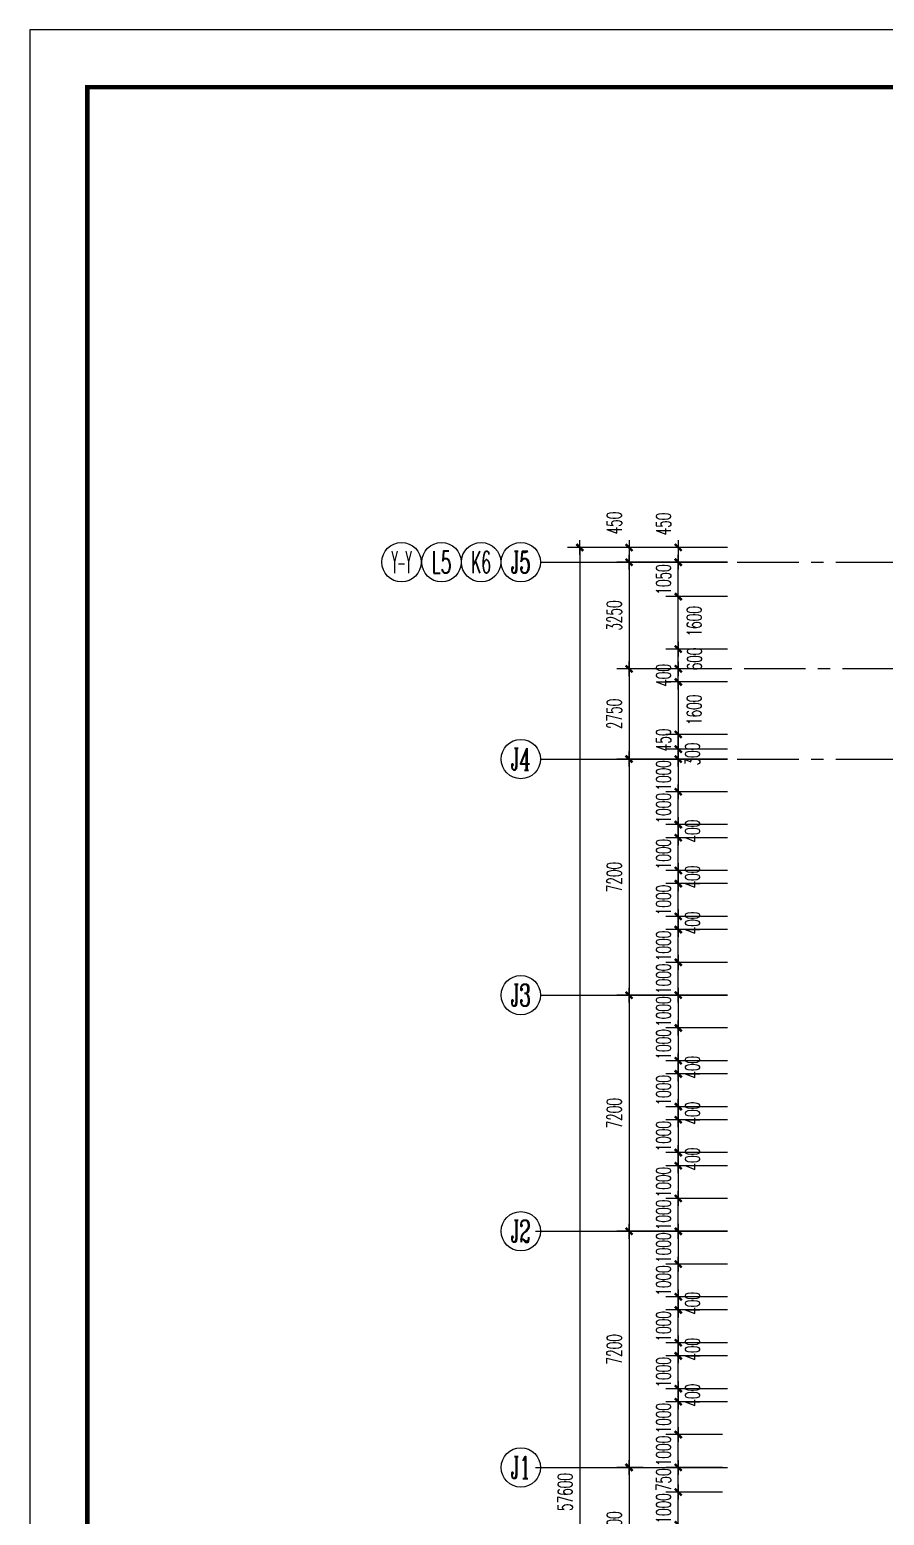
# Model space of a CAD drawing. Extents: x 1575758 to 1999219, y -897052 to -636879.
# Drawn here: x 1718225 to 1744276, y -682176 to -636879 of the extents above; entities that cross this region are included whole.
import ezdxf
from ezdxf.enums import TextEntityAlignment as Align

# ---------------------------------------------------------------- set-up
doc = ezdxf.new("R2010")
doc.units = 0
doc.header["$LTSCALE"] = 1500
doc.header["$MEASUREMENT"] = 0
doc.linetypes.add('CENTER', pattern=[2, 1.25, -0.25, 0.25, -0.25])
doc.layers.get('0').update_dxf_attribs({"linetype": 'CONTINUOUS', "lineweight": 5})
doc.layers.get('DEFPOINTS').update_dxf_attribs({"linetype": 'CONTINUOUS', "lineweight": 5})
for name, color, linetype, lineweight in [('AXIS', 7, 'CONTINUOUS', 5), ('AXIS_TEXT', 7, 'CONTINUOUS', 5), ('DOTE', 7, 'CENTER', 5), ('PUB_DIM', 7, 'CONTINUOUS', 5)]:
    doc.layers.add(name, color=color, linetype=linetype, lineweight=lineweight)
doc.styles.add('COMPLEX', font='COMPLEX')
doc.styles.add('DIM_FONT', font='romans.shx', dxfattribs={"width": 0.6})
doc.dimstyles.new('NORMAL', dxfattribs={"dimscale": 1.5, "dimtxt": 300, "dimasz": 1, "dimexe": 250, "dimexo": 300, "dimgap": 150, "dimtad": 1, "dimdec": 0, "dimdsep": 46, "dimtxsty": 'DIM_FONT', "dimblk1": '_DIMX', "dimblk2": '_DIMX', "dimsah": 1, "dimcen": 2.5, "dimdle": 0.3, "dimclrd": 256, "dimclre": 256, "dimclrt": 256, "dimadec": 0, "dimazin": 0, "dimtfac": 1, "dimtdec": 0, "dimtix": 1, "dimtmove": 2, "dimatfit": 3, "dimldrblk": '_DIMX', "dimfxl": 1, "dimtvp": 1, "dimtolj": 1, "dimtzin": 0, "dimlwd": -1, "dimlwe": -1, "dimarcsym": 0})

# ---------------------------------------------------------------- blocks, each defined once
blk = doc.blocks.new('_AXISO')
blk.add_circle((0, 0), 0.5)
at = {"layer": 'AXIS_TEXT', "style": 'COMPLEX', "width": 1.041667}
blk.add_attdef('A', text='', height=0.56, dxfattribs=at).set_placement((-0.25, -0.28), (0.25, -0.28), align=Align.FIT)
blk = doc.blocks.new('_DIMX')
blk.add_line((-150, 0), (150, 0))
at = {"const_width": 50}
blk.add_lwpolyline([(-70, -70), (70, 70)], dxfattribs=at)
blk = doc.blocks.new('*D1333')
at = {"layer": 'AXIS'}
for p, q in [((1739496, -653117), (1736121, -653117)), ((1736496, -653118), (1736496, -656365)), ((1739496, -656367), (1736121, -656367))]:
    blk.add_line(p, q, dxfattribs=at)
at = {"layer": 'DEFPOINTS', "color": 0, "lineweight": 5}
for p in [(1739946, -653117), (1736496, -656367), (1739946, -656367)]:
    blk.add_point(p, dxfattribs=at)
at = {"layer": 'AXIS', "xscale": 1.5, "yscale": 1.5, "zscale": 1.5}
for p, rotation in [((1736496, -653117), 90), ((1736496, -656367), 270)]:
    blk.add_blockref('_DIMX', p, dxfattribs=dict(at, rotation=rotation))
at = {"layer": 'AXIS', "insert": (1736046, -654742), "char_height": 450, "attachment_point": 5, "rotation": 90, "style": 'DIM_FONT'}
blk.add_mtext('\\A1;3250', dxfattribs=at)
blk = doc.blocks.new('*D1334')
at = {"layer": 'AXIS'}
for p, q in [((1739496, -659117), (1736121, -659117)), ((1736496, -659118), (1736496, -666315)), ((1739496, -666317), (1736121, -666317))]:
    blk.add_line(p, q, dxfattribs=at)
at = {"layer": 'DEFPOINTS', "color": 0, "lineweight": 5}
for p in [(1739946, -659117), (1736496, -666317), (1739946, -666317)]:
    blk.add_point(p, dxfattribs=at)
at = {"layer": 'AXIS', "xscale": 1.5, "yscale": 1.5, "zscale": 1.5}
for p, rotation in [((1736496, -659117), 90), ((1736496, -666317), 270)]:
    blk.add_blockref('_DIMX', p, dxfattribs=dict(at, rotation=rotation))
at = {"layer": 'AXIS', "insert": (1736046, -662717), "char_height": 450, "attachment_point": 5, "rotation": 90, "style": 'DIM_FONT'}
blk.add_mtext('\\A1;7200', dxfattribs=at)
blk = doc.blocks.new('*D1335')
at = {"layer": 'AXIS'}
for p, q in [((1739496, -666317), (1736121, -666317)), ((1736496, -666318), (1736496, -673515)), ((1739496, -673517), (1736121, -673517))]:
    blk.add_line(p, q, dxfattribs=at)
at = {"layer": 'DEFPOINTS', "color": 0, "lineweight": 5}
for p in [(1739946, -666317), (1736496, -673517), (1739946, -673517)]:
    blk.add_point(p, dxfattribs=at)
at = {"layer": 'AXIS', "xscale": 1.5, "yscale": 1.5, "zscale": 1.5}
for p, rotation in [((1736496, -666317), 90), ((1736496, -673517), 270)]:
    blk.add_blockref('_DIMX', p, dxfattribs=dict(at, rotation=rotation))
at = {"layer": 'AXIS', "insert": (1736046, -669917), "char_height": 450, "attachment_point": 5, "rotation": 90, "style": 'DIM_FONT'}
blk.add_mtext('\\A1;7200', dxfattribs=at)
blk = doc.blocks.new('*D1336')
at = {"layer": 'AXIS'}
for p, q in [((1733646, -673517), (1736871, -673517)), ((1736496, -673518), (1736496, -680715)), ((1733646, -680717), (1736871, -680717))]:
    blk.add_line(p, q, dxfattribs=at)
at = {"layer": 'DEFPOINTS', "color": 0, "lineweight": 5}
for p in [(1733196, -673517), (1733196, -680717), (1736496, -680717)]:
    blk.add_point(p, dxfattribs=at)
at = {"layer": 'AXIS', "xscale": 1.5, "yscale": 1.5, "zscale": 1.5}
for p, rotation in [((1736496, -673517), 90), ((1736496, -680717), 270)]:
    blk.add_blockref('_DIMX', p, dxfattribs=dict(at, rotation=rotation))
at = {"layer": 'AXIS', "insert": (1736046, -677117), "char_height": 450, "attachment_point": 5, "rotation": 90, "style": 'DIM_FONT'}
blk.add_mtext('\\A1;7200', dxfattribs=at)
blk = doc.blocks.new('*D1337')
at = {"layer": 'AXIS'}
for p, q in [((1736927, -680717), (1736121, -680717)), ((1736496, -680718), (1736496, -684315)), ((1736927, -684317), (1736121, -684317))]:
    blk.add_line(p, q, dxfattribs=at)
at = {"layer": 'DEFPOINTS', "color": 0, "lineweight": 5}
for p in [(1737377, -680717), (1736496, -684317), (1737377, -684317)]:
    blk.add_point(p, dxfattribs=at)
at = {"layer": 'AXIS', "xscale": 1.5, "yscale": 1.5, "zscale": 1.5}
for p, rotation in [((1736496, -680717), 90), ((1736496, -684317), 270)]:
    blk.add_blockref('_DIMX', p, dxfattribs=dict(at, rotation=rotation))
at = {"layer": 'AXIS', "insert": (1736046, -682517), "char_height": 450, "attachment_point": 5, "rotation": 90, "style": 'DIM_FONT'}
blk.add_mtext('\\A1;3600', dxfattribs=at)
blk = doc.blocks.new('*D1343')
at = {"layer": 'DEFPOINTS', "color": 0, "lineweight": 5}
for p in [(1739946, -656767), (1737996, -658367), (1739946, -658367)]:
    blk.add_point(p, dxfattribs=at)
at = {"layer": 'PUB_DIM'}
for p, q in [((1739496, -656767), (1737621, -656767)), ((1737996, -656768), (1737996, -658365)), ((1739496, -658367), (1737621, -658367))]:
    blk.add_line(p, q, dxfattribs=at)
at = {"layer": 'PUB_DIM', "xscale": 1.5, "yscale": 1.5, "zscale": 1.5}
for p, rotation in [((1737996, -656767), 90), ((1737996, -658367), 270)]:
    blk.add_blockref('_DIMX', p, dxfattribs=dict(at, rotation=rotation))
at = {"layer": 'PUB_DIM', "insert": (1738478, -657617), "char_height": 450, "attachment_point": 5, "rotation": 90, "style": 'DIM_FONT'}
blk.add_mtext('\\A1;1600', dxfattribs=at)
blk = doc.blocks.new('*D1344')
at = {"layer": 'DEFPOINTS', "color": 0, "lineweight": 5}
for p in [(1739946, -652667), (1737996, -653117), (1739946, -653117)]:
    blk.add_point(p, dxfattribs=at)
at = {"layer": 'PUB_DIM'}
for p, q in [((1739496, -652667), (1737621, -652667)), ((1737996, -652665), (1737996, -652664)), ((1737996, -652667), (1737996, -653117)), ((1739496, -653117), (1737621, -653117)), ((1737996, -653118), (1737996, -653120))]:
    blk.add_line(p, q, dxfattribs=at)
at = {"layer": 'PUB_DIM', "xscale": 1.5, "yscale": 1.5, "zscale": 1.5}
for p, rotation in [((1737996, -652667), 270), ((1737996, -653117), 90)]:
    blk.add_blockref('_DIMX', p, dxfattribs=dict(at, rotation=rotation))
at = {"layer": 'PUB_DIM', "insert": (1737546, -651951), "char_height": 450, "attachment_point": 5, "rotation": 90, "style": 'DIM_FONT'}
blk.add_mtext('\\A1;450', dxfattribs=at)
blk = doc.blocks.new('*D1345')
at = {"layer": 'DEFPOINTS', "color": 0, "lineweight": 5}
for p in [(1737996, -658367), (1739946, -658367), (1739946, -658817)]:
    blk.add_point(p, dxfattribs=at)
at = {"layer": 'PUB_DIM'}
for p, q in [((1739496, -658367), (1737621, -658367)), ((1737996, -658365), (1737996, -658364)), ((1737996, -658817), (1737996, -658367)), ((1739496, -658817), (1737621, -658817)), ((1737996, -658818), (1737996, -658820))]:
    blk.add_line(p, q, dxfattribs=at)
at = {"layer": 'PUB_DIM', "xscale": 1.5, "yscale": 1.5, "zscale": 1.5}
for p, rotation in [((1737996, -658367), 270), ((1737996, -658817), 90)]:
    blk.add_blockref('_DIMX', p, dxfattribs=dict(at, rotation=rotation))
at = {"layer": 'PUB_DIM', "insert": (1737548, -658534), "char_height": 450, "attachment_point": 5, "rotation": 90, "style": 'DIM_FONT'}
blk.add_mtext('\\A1;450', dxfattribs=at)
blk = doc.blocks.new('*D1349')
at = {"layer": 'DEFPOINTS', "color": 0, "lineweight": 5}
for p in [(1737996, -656367), (1739946, -656367), (1739946, -656767)]:
    blk.add_point(p, dxfattribs=at)
at = {"layer": 'PUB_DIM'}
for p, q in [((1739496, -656367), (1737621, -656367)), ((1739496, -656767), (1737621, -656767)), ((1737996, -656365), (1737996, -656364)), ((1737996, -656767), (1737996, -656367)), ((1737996, -656768), (1737996, -656770))]:
    blk.add_line(p, q, dxfattribs=at)
at = {"layer": 'PUB_DIM', "xscale": 1.5, "yscale": 1.5, "zscale": 1.5}
for p, rotation in [((1737996, -656367), 270), ((1737996, -656767), 90)]:
    blk.add_blockref('_DIMX', p, dxfattribs=dict(at, rotation=rotation))
at = {"layer": 'PUB_DIM', "insert": (1737546, -656567), "char_height": 450, "attachment_point": 5, "rotation": 90, "style": 'DIM_FONT'}
blk.add_mtext('\\A1;400', dxfattribs=at)
blk = doc.blocks.new('*D1350')
at = {"layer": 'DEFPOINTS', "color": 0, "lineweight": 5}
for p in [(1739946, -658817), (1737996, -659117), (1739946, -659117)]:
    blk.add_point(p, dxfattribs=at)
at = {"layer": 'PUB_DIM'}
for p, q in [((1739496, -658817), (1737621, -658817)), ((1737996, -658815), (1737996, -658814)), ((1737996, -658817), (1737996, -659117)), ((1739496, -659117), (1737621, -659117)), ((1737996, -659118), (1737996, -659120))]:
    blk.add_line(p, q, dxfattribs=at)
at = {"layer": 'PUB_DIM', "xscale": 1.5, "yscale": 1.5, "zscale": 1.5}
for p, rotation in [((1737996, -658817), 270), ((1737996, -659117), 90)]:
    blk.add_blockref('_DIMX', p, dxfattribs=dict(at, rotation=rotation))
at = {"layer": 'PUB_DIM', "insert": (1738428, -658967), "char_height": 450, "attachment_point": 5, "rotation": 90, "style": 'DIM_FONT'}
blk.add_mtext('\\A1;300', dxfattribs=at)
blk = doc.blocks.new('*D1358')
at = {"layer": 'DEFPOINTS', "color": 0, "lineweight": 5}
for p in [(1737996, -654166), (1739946, -654166), (1739946, -655767)]:
    blk.add_point(p, dxfattribs=at)
at = {"layer": 'PUB_DIM'}
for p, q in [((1739496, -654166), (1737621, -654166)), ((1737996, -655765), (1737996, -654168)), ((1739496, -655767), (1737621, -655767))]:
    blk.add_line(p, q, dxfattribs=at)
at = {"layer": 'PUB_DIM', "xscale": 1.5, "yscale": 1.5, "zscale": 1.5}
for p, rotation in [((1737996, -654166), 90), ((1737996, -655767), 270)]:
    blk.add_blockref('_DIMX', p, dxfattribs=dict(at, rotation=rotation))
at = {"layer": 'PUB_DIM', "insert": (1738478, -654917), "char_height": 450, "attachment_point": 5, "rotation": 90, "style": 'DIM_FONT'}
blk.add_mtext('\\A1;1600', dxfattribs=at)
blk = doc.blocks.new('*D1359')
at = {"layer": 'DEFPOINTS', "color": 0, "lineweight": 5}
for p in [(1737996, -660117), (1739946, -660117), (1739946, -661116)]:
    blk.add_point(p, dxfattribs=at)
at = {"layer": 'PUB_DIM'}
for p, q in [((1739496, -660117), (1737621, -660117)), ((1737996, -660115), (1737996, -660114)), ((1737996, -661116), (1737996, -660117)), ((1739496, -661116), (1737621, -661116)), ((1737996, -661118), (1737996, -661119))]:
    blk.add_line(p, q, dxfattribs=at)
at = {"layer": 'PUB_DIM', "xscale": 1.5, "yscale": 1.5, "zscale": 1.5}
for p, rotation in [((1737996, -660117), 270), ((1737996, -661116), 90)]:
    blk.add_blockref('_DIMX', p, dxfattribs=dict(at, rotation=rotation))
at = {"layer": 'PUB_DIM', "insert": (1737546, -660617), "char_height": 450, "attachment_point": 5, "rotation": 90, "style": 'DIM_FONT'}
blk.add_mtext('\\A1;1000', dxfattribs=at)
blk = doc.blocks.new('*D1360')
at = {"layer": 'DEFPOINTS', "color": 0, "lineweight": 5}
for p in [(1737996, -661116), (1739946, -661116), (1739946, -661516)]:
    blk.add_point(p, dxfattribs=at)
at = {"layer": 'PUB_DIM'}
for p, q in [((1739496, -661116), (1737621, -661116)), ((1737996, -661115), (1737996, -661113)), ((1737996, -661516), (1737996, -661116)), ((1739496, -661516), (1737621, -661516)), ((1737996, -661518), (1737996, -661519))]:
    blk.add_line(p, q, dxfattribs=at)
at = {"layer": 'PUB_DIM', "xscale": 1.5, "yscale": 1.5, "zscale": 1.5}
for p, rotation in [((1737996, -661116), 270), ((1737996, -661516), 90)]:
    blk.add_blockref('_DIMX', p, dxfattribs=dict(at, rotation=rotation))
at = {"layer": 'PUB_DIM', "insert": (1738428, -661316), "char_height": 450, "attachment_point": 5, "rotation": 90, "style": 'DIM_FONT'}
blk.add_mtext('\\A1;400', dxfattribs=at)
blk = doc.blocks.new('*D1361')
at = {"layer": 'DEFPOINTS', "color": 0, "lineweight": 5}
for p in [(1737996, -665316), (1739946, -665316), (1739946, -666317)]:
    blk.add_point(p, dxfattribs=at)
at = {"layer": 'PUB_DIM'}
for p, q in [((1739496, -665316), (1737621, -665316)), ((1737996, -665315), (1737996, -665313)), ((1737996, -666317), (1737996, -665316)), ((1739496, -666317), (1737621, -666317)), ((1737996, -666318), (1737996, -666320))]:
    blk.add_line(p, q, dxfattribs=at)
at = {"layer": 'PUB_DIM', "xscale": 1.5, "yscale": 1.5, "zscale": 1.5}
for p, rotation in [((1737996, -665316), 270), ((1737996, -666317), 90)]:
    blk.add_blockref('_DIMX', p, dxfattribs=dict(at, rotation=rotation))
at = {"layer": 'PUB_DIM', "insert": (1737546, -665816), "char_height": 450, "attachment_point": 5, "rotation": 90, "style": 'DIM_FONT'}
blk.add_mtext('\\A1;1000', dxfattribs=at)
blk = doc.blocks.new('*D1362')
at = {"layer": 'DEFPOINTS', "color": 0, "lineweight": 5}
for p in [(1737996, -653117), (1739946, -653117), (1739946, -654166)]:
    blk.add_point(p, dxfattribs=at)
at = {"layer": 'PUB_DIM'}
for p, q in [((1739496, -653117), (1737621, -653117)), ((1737996, -653115), (1737996, -653114)), ((1737996, -654166), (1737996, -653117)), ((1739496, -654166), (1737621, -654166)), ((1737996, -654168), (1737996, -654169))]:
    blk.add_line(p, q, dxfattribs=at)
at = {"layer": 'PUB_DIM', "xscale": 1.5, "yscale": 1.5, "zscale": 1.5}
for p, rotation in [((1737996, -653117), 270), ((1737996, -654166), 90)]:
    blk.add_blockref('_DIMX', p, dxfattribs=dict(at, rotation=rotation))
at = {"layer": 'PUB_DIM', "insert": (1737546, -653642), "char_height": 450, "attachment_point": 5, "rotation": 90, "style": 'DIM_FONT'}
blk.add_mtext('\\A1;1050', dxfattribs=at)
blk = doc.blocks.new('*D1363')
at = {"layer": 'AXIS'}
for p, q in [((1739046, -652667), (1734621, -652667)), ((1734996, -652668), (1734996, -710265)), ((1739046, -710267), (1734621, -710267))]:
    blk.add_line(p, q, dxfattribs=at)
at = {"layer": 'DEFPOINTS', "color": 0, "lineweight": 5}
for p in [(1739496, -652667), (1734996, -710267), (1739496, -710267)]:
    blk.add_point(p, dxfattribs=at)
at = {"layer": 'AXIS', "xscale": 1.5, "yscale": 1.5, "zscale": 1.5}
for p, rotation in [((1734996, -652667), 90), ((1734996, -710267), 270)]:
    blk.add_blockref('_DIMX', p, dxfattribs=dict(at, rotation=rotation))
at = {"layer": 'AXIS', "insert": (1734546, -681467), "char_height": 450, "attachment_point": 5, "rotation": 90, "style": 'DIM_FONT'}
blk.add_mtext('\\A1;57600', dxfattribs=at)
blk = doc.blocks.new('*D1364')
at = {"layer": 'DEFPOINTS', "color": 0, "lineweight": 5}
for p in [(1738446, -652667), (1736496, -653117), (1738446, -653117)]:
    blk.add_point(p, dxfattribs=at)
at = {"layer": 'PUB_DIM'}
for p, q in [((1737996, -652667), (1736121, -652667)), ((1736496, -652665), (1736496, -652664)), ((1736496, -652667), (1736496, -653117)), ((1737996, -653117), (1736121, -653117)), ((1736496, -653118), (1736496, -653120))]:
    blk.add_line(p, q, dxfattribs=at)
at = {"layer": 'PUB_DIM', "xscale": 1.5, "yscale": 1.5, "zscale": 1.5}
for p, rotation in [((1736496, -652667), 270), ((1736496, -653117), 90)]:
    blk.add_blockref('_DIMX', p, dxfattribs=dict(at, rotation=rotation))
at = {"layer": 'PUB_DIM', "insert": (1736046, -651922), "char_height": 450, "attachment_point": 5, "rotation": 90, "style": 'DIM_FONT'}
blk.add_mtext('\\A1;450', dxfattribs=at)
blk = doc.blocks.new('*D1393')
at = {"layer": 'DEFPOINTS', "color": 0, "lineweight": 5}
for p in [(1739946, -659117), (1737996, -660117), (1739946, -660117)]:
    blk.add_point(p, dxfattribs=at)
at = {"layer": 'PUB_DIM'}
for p, q in [((1739496, -659117), (1737621, -659117)), ((1737996, -659115), (1737996, -659114)), ((1737996, -659117), (1737996, -660117)), ((1739496, -660117), (1737621, -660117)), ((1737996, -660118), (1737996, -660120))]:
    blk.add_line(p, q, dxfattribs=at)
at = {"layer": 'PUB_DIM', "xscale": 1.5, "yscale": 1.5, "zscale": 1.5}
for p, rotation in [((1737996, -659117), 270), ((1737996, -660117), 90)]:
    blk.add_blockref('_DIMX', p, dxfattribs=dict(at, rotation=rotation))
at = {"layer": 'PUB_DIM', "insert": (1737546, -659617), "char_height": 450, "attachment_point": 5, "rotation": 90, "style": 'DIM_FONT'}
blk.add_mtext('\\A1;1000', dxfattribs=at)
blk = doc.blocks.new('*D1394')
at = {"layer": 'DEFPOINTS', "color": 0, "lineweight": 5}
for p in [(1737996, -661516), (1739946, -661516), (1739946, -662516)]:
    blk.add_point(p, dxfattribs=at)
at = {"layer": 'PUB_DIM'}
for p, q in [((1739496, -661516), (1737621, -661516)), ((1737996, -661515), (1737996, -661513)), ((1737996, -662516), (1737996, -661516)), ((1739496, -662516), (1737621, -662516)), ((1737996, -662518), (1737996, -662519))]:
    blk.add_line(p, q, dxfattribs=at)
at = {"layer": 'PUB_DIM', "xscale": 1.5, "yscale": 1.5, "zscale": 1.5}
for p, rotation in [((1737996, -661516), 270), ((1737996, -662516), 90)]:
    blk.add_blockref('_DIMX', p, dxfattribs=dict(at, rotation=rotation))
at = {"layer": 'PUB_DIM', "insert": (1737546, -662016), "char_height": 450, "attachment_point": 5, "rotation": 90, "style": 'DIM_FONT'}
blk.add_mtext('\\A1;1000', dxfattribs=at)
blk = doc.blocks.new('*D1395')
at = {"layer": 'DEFPOINTS', "color": 0, "lineweight": 5}
for p in [(1737996, -662516), (1739946, -662516), (1739946, -662916)]:
    blk.add_point(p, dxfattribs=at)
at = {"layer": 'PUB_DIM'}
for p, q in [((1739496, -662516), (1737621, -662516)), ((1737996, -662515), (1737996, -662513)), ((1737996, -662916), (1737996, -662516)), ((1739496, -662916), (1737621, -662916)), ((1737996, -662918), (1737996, -662919))]:
    blk.add_line(p, q, dxfattribs=at)
at = {"layer": 'PUB_DIM', "xscale": 1.5, "yscale": 1.5, "zscale": 1.5}
for p, rotation in [((1737996, -662516), 270), ((1737996, -662916), 90)]:
    blk.add_blockref('_DIMX', p, dxfattribs=dict(at, rotation=rotation))
at = {"layer": 'PUB_DIM', "insert": (1738428, -662716), "char_height": 450, "attachment_point": 5, "rotation": 90, "style": 'DIM_FONT'}
blk.add_mtext('\\A1;400', dxfattribs=at)
blk = doc.blocks.new('*D1396')
at = {"layer": 'DEFPOINTS', "color": 0, "lineweight": 5}
for p in [(1737996, -662916), (1739946, -662916), (1739946, -663916)]:
    blk.add_point(p, dxfattribs=at)
at = {"layer": 'PUB_DIM'}
for p, q in [((1739496, -662916), (1737621, -662916)), ((1737996, -662915), (1737996, -662913)), ((1737996, -663916), (1737996, -662916)), ((1739496, -663916), (1737621, -663916)), ((1737996, -663918), (1737996, -663919))]:
    blk.add_line(p, q, dxfattribs=at)
at = {"layer": 'PUB_DIM', "xscale": 1.5, "yscale": 1.5, "zscale": 1.5}
for p, rotation in [((1737996, -662916), 270), ((1737996, -663916), 90)]:
    blk.add_blockref('_DIMX', p, dxfattribs=dict(at, rotation=rotation))
at = {"layer": 'PUB_DIM', "insert": (1737546, -663416), "char_height": 450, "attachment_point": 5, "rotation": 90, "style": 'DIM_FONT'}
blk.add_mtext('\\A1;1000', dxfattribs=at)
blk = doc.blocks.new('*D1397')
at = {"layer": 'DEFPOINTS', "color": 0, "lineweight": 5}
for p in [(1737996, -663916), (1739946, -663916), (1739946, -664316)]:
    blk.add_point(p, dxfattribs=at)
at = {"layer": 'PUB_DIM'}
for p, q in [((1739496, -663916), (1737621, -663916)), ((1737996, -663915), (1737996, -663913)), ((1737996, -664316), (1737996, -663916)), ((1739496, -664316), (1737621, -664316)), ((1737996, -664318), (1737996, -664319))]:
    blk.add_line(p, q, dxfattribs=at)
at = {"layer": 'PUB_DIM', "xscale": 1.5, "yscale": 1.5, "zscale": 1.5}
for p, rotation in [((1737996, -663916), 270), ((1737996, -664316), 90)]:
    blk.add_blockref('_DIMX', p, dxfattribs=dict(at, rotation=rotation))
at = {"layer": 'PUB_DIM', "insert": (1738428, -664116), "char_height": 450, "attachment_point": 5, "rotation": 90, "style": 'DIM_FONT'}
blk.add_mtext('\\A1;400', dxfattribs=at)
blk = doc.blocks.new('*D1398')
at = {"layer": 'DEFPOINTS', "color": 0, "lineweight": 5}
for p in [(1737996, -664316), (1739946, -664316), (1739946, -665316)]:
    blk.add_point(p, dxfattribs=at)
at = {"layer": 'PUB_DIM'}
for p, q in [((1739496, -664316), (1737621, -664316)), ((1737996, -664315), (1737996, -664313)), ((1737996, -665316), (1737996, -664316)), ((1739496, -665316), (1737621, -665316)), ((1737996, -665318), (1737996, -665319))]:
    blk.add_line(p, q, dxfattribs=at)
at = {"layer": 'PUB_DIM', "xscale": 1.5, "yscale": 1.5, "zscale": 1.5}
for p, rotation in [((1737996, -664316), 270), ((1737996, -665316), 90)]:
    blk.add_blockref('_DIMX', p, dxfattribs=dict(at, rotation=rotation))
at = {"layer": 'PUB_DIM', "insert": (1737546, -664816), "char_height": 450, "attachment_point": 5, "rotation": 90, "style": 'DIM_FONT'}
blk.add_mtext('\\A1;1000', dxfattribs=at)
blk = doc.blocks.new('*D1399')
at = {"layer": 'DEFPOINTS', "color": 0, "lineweight": 5}
for p in [(1739946, -671517), (1737996, -672517), (1739946, -672517)]:
    blk.add_point(p, dxfattribs=at)
at = {"layer": 'PUB_DIM'}
for p, q in [((1739496, -671517), (1737621, -671517)), ((1737996, -671515), (1737996, -671514)), ((1737996, -671517), (1737996, -672517)), ((1739496, -672517), (1737621, -672517)), ((1737996, -672518), (1737996, -672520))]:
    blk.add_line(p, q, dxfattribs=at)
at = {"layer": 'PUB_DIM', "xscale": 1.5, "yscale": 1.5, "zscale": 1.5}
for p, rotation in [((1737996, -671517), 270), ((1737996, -672517), 90)]:
    blk.add_blockref('_DIMX', p, dxfattribs=dict(at, rotation=rotation))
at = {"layer": 'PUB_DIM', "insert": (1737546, -672017), "char_height": 450, "attachment_point": 5, "rotation": 90, "style": 'DIM_FONT'}
blk.add_mtext('\\A1;1000', dxfattribs=at)
blk = doc.blocks.new('*D1400')
at = {"layer": 'DEFPOINTS', "color": 0, "lineweight": 5}
for p in [(1739946, -671117), (1737996, -671517), (1739946, -671517)]:
    blk.add_point(p, dxfattribs=at)
at = {"layer": 'PUB_DIM'}
for p, q in [((1739496, -671117), (1737621, -671117)), ((1737996, -671115), (1737996, -671114)), ((1737996, -671117), (1737996, -671517)), ((1739496, -671517), (1737621, -671517)), ((1737996, -671518), (1737996, -671520))]:
    blk.add_line(p, q, dxfattribs=at)
at = {"layer": 'PUB_DIM', "xscale": 1.5, "yscale": 1.5, "zscale": 1.5}
for p, rotation in [((1737996, -671117), 270), ((1737996, -671517), 90)]:
    blk.add_blockref('_DIMX', p, dxfattribs=dict(at, rotation=rotation))
at = {"layer": 'PUB_DIM', "insert": (1738428, -671317), "char_height": 450, "attachment_point": 5, "rotation": 90, "style": 'DIM_FONT'}
blk.add_mtext('\\A1;400', dxfattribs=at)
blk = doc.blocks.new('*D1401')
at = {"layer": 'DEFPOINTS', "color": 0, "lineweight": 5}
for p in [(1739946, -666317), (1737996, -667317), (1739946, -667317)]:
    blk.add_point(p, dxfattribs=at)
at = {"layer": 'PUB_DIM'}
for p, q in [((1739496, -666317), (1737621, -666317)), ((1737996, -666315), (1737996, -666314)), ((1737996, -666317), (1737996, -667317)), ((1739496, -667317), (1737621, -667317)), ((1737996, -667318), (1737996, -667320))]:
    blk.add_line(p, q, dxfattribs=at)
at = {"layer": 'PUB_DIM', "xscale": 1.5, "yscale": 1.5, "zscale": 1.5}
for p, rotation in [((1737996, -666317), 270), ((1737996, -667317), 90)]:
    blk.add_blockref('_DIMX', p, dxfattribs=dict(at, rotation=rotation))
at = {"layer": 'PUB_DIM', "insert": (1737546, -666817), "char_height": 450, "attachment_point": 5, "rotation": 90, "style": 'DIM_FONT'}
blk.add_mtext('\\A1;1000', dxfattribs=at)
blk = doc.blocks.new('*D1402')
at = {"layer": 'DEFPOINTS', "color": 0, "lineweight": 5}
for p in [(1737996, -672517), (1739946, -672517), (1739946, -673517)]:
    blk.add_point(p, dxfattribs=at)
at = {"layer": 'PUB_DIM'}
for p, q in [((1739496, -672517), (1737621, -672517)), ((1737996, -672515), (1737996, -672514)), ((1737996, -673517), (1737996, -672517)), ((1739496, -673517), (1737621, -673517)), ((1737996, -673518), (1737996, -673520))]:
    blk.add_line(p, q, dxfattribs=at)
at = {"layer": 'PUB_DIM', "xscale": 1.5, "yscale": 1.5, "zscale": 1.5}
for p, rotation in [((1737996, -672517), 270), ((1737996, -673517), 90)]:
    blk.add_blockref('_DIMX', p, dxfattribs=dict(at, rotation=rotation))
at = {"layer": 'PUB_DIM', "insert": (1737546, -673017), "char_height": 450, "attachment_point": 5, "rotation": 90, "style": 'DIM_FONT'}
blk.add_mtext('\\A1;1000', dxfattribs=at)
blk = doc.blocks.new('*D1403')
at = {"layer": 'DEFPOINTS', "color": 0, "lineweight": 5}
for p in [(1739946, -670117), (1737996, -671117), (1739946, -671117)]:
    blk.add_point(p, dxfattribs=at)
at = {"layer": 'PUB_DIM'}
for p, q in [((1739496, -670117), (1737621, -670117)), ((1737996, -670115), (1737996, -670114)), ((1737996, -670117), (1737996, -671117)), ((1739496, -671117), (1737621, -671117)), ((1737996, -671118), (1737996, -671120))]:
    blk.add_line(p, q, dxfattribs=at)
at = {"layer": 'PUB_DIM', "xscale": 1.5, "yscale": 1.5, "zscale": 1.5}
for p, rotation in [((1737996, -670117), 270), ((1737996, -671117), 90)]:
    blk.add_blockref('_DIMX', p, dxfattribs=dict(at, rotation=rotation))
at = {"layer": 'PUB_DIM', "insert": (1737546, -670617), "char_height": 450, "attachment_point": 5, "rotation": 90, "style": 'DIM_FONT'}
blk.add_mtext('\\A1;1000', dxfattribs=at)
blk = doc.blocks.new('*D1404')
at = {"layer": 'DEFPOINTS', "color": 0, "lineweight": 5}
for p in [(1739946, -669717), (1737996, -670117), (1739946, -670117)]:
    blk.add_point(p, dxfattribs=at)
at = {"layer": 'PUB_DIM'}
for p, q in [((1739496, -669717), (1737621, -669717)), ((1737996, -669715), (1737996, -669714)), ((1737996, -669717), (1737996, -670117)), ((1739496, -670117), (1737621, -670117)), ((1737996, -670118), (1737996, -670120))]:
    blk.add_line(p, q, dxfattribs=at)
at = {"layer": 'PUB_DIM', "xscale": 1.5, "yscale": 1.5, "zscale": 1.5}
for p, rotation in [((1737996, -669717), 270), ((1737996, -670117), 90)]:
    blk.add_blockref('_DIMX', p, dxfattribs=dict(at, rotation=rotation))
at = {"layer": 'PUB_DIM', "insert": (1738428, -669917), "char_height": 450, "attachment_point": 5, "rotation": 90, "style": 'DIM_FONT'}
blk.add_mtext('\\A1;400', dxfattribs=at)
blk = doc.blocks.new('*D1405')
at = {"layer": 'DEFPOINTS', "color": 0, "lineweight": 5}
for p in [(1739946, -668717), (1737996, -669717), (1739946, -669717)]:
    blk.add_point(p, dxfattribs=at)
at = {"layer": 'PUB_DIM'}
for p, q in [((1739496, -668717), (1737621, -668717)), ((1737996, -668715), (1737996, -668714)), ((1737996, -668717), (1737996, -669717)), ((1739496, -669717), (1737621, -669717)), ((1737996, -669718), (1737996, -669720))]:
    blk.add_line(p, q, dxfattribs=at)
at = {"layer": 'PUB_DIM', "xscale": 1.5, "yscale": 1.5, "zscale": 1.5}
for p, rotation in [((1737996, -668717), 270), ((1737996, -669717), 90)]:
    blk.add_blockref('_DIMX', p, dxfattribs=dict(at, rotation=rotation))
at = {"layer": 'PUB_DIM', "insert": (1737546, -669217), "char_height": 450, "attachment_point": 5, "rotation": 90, "style": 'DIM_FONT'}
blk.add_mtext('\\A1;1000', dxfattribs=at)
blk = doc.blocks.new('*D1406')
at = {"layer": 'DEFPOINTS', "color": 0, "lineweight": 5}
for p in [(1739946, -668317), (1737996, -668717), (1739946, -668717)]:
    blk.add_point(p, dxfattribs=at)
at = {"layer": 'PUB_DIM'}
for p, q in [((1739496, -668317), (1737621, -668317)), ((1737996, -668315), (1737996, -668314)), ((1737996, -668317), (1737996, -668717)), ((1739496, -668717), (1737621, -668717)), ((1737996, -668718), (1737996, -668720))]:
    blk.add_line(p, q, dxfattribs=at)
at = {"layer": 'PUB_DIM', "xscale": 1.5, "yscale": 1.5, "zscale": 1.5}
for p, rotation in [((1737996, -668317), 270), ((1737996, -668717), 90)]:
    blk.add_blockref('_DIMX', p, dxfattribs=dict(at, rotation=rotation))
at = {"layer": 'PUB_DIM', "insert": (1738428, -668517), "char_height": 450, "attachment_point": 5, "rotation": 90, "style": 'DIM_FONT'}
blk.add_mtext('\\A1;400', dxfattribs=at)
blk = doc.blocks.new('*D1407')
at = {"layer": 'DEFPOINTS', "color": 0, "lineweight": 5}
for p in [(1739946, -667317), (1737996, -668317), (1739946, -668317)]:
    blk.add_point(p, dxfattribs=at)
at = {"layer": 'PUB_DIM'}
for p, q in [((1739496, -667317), (1737621, -667317)), ((1737996, -667315), (1737996, -667314)), ((1737996, -667317), (1737996, -668317)), ((1739496, -668317), (1737621, -668317)), ((1737996, -668318), (1737996, -668320))]:
    blk.add_line(p, q, dxfattribs=at)
at = {"layer": 'PUB_DIM', "xscale": 1.5, "yscale": 1.5, "zscale": 1.5}
for p, rotation in [((1737996, -667317), 270), ((1737996, -668317), 90)]:
    blk.add_blockref('_DIMX', p, dxfattribs=dict(at, rotation=rotation))
at = {"layer": 'PUB_DIM', "insert": (1737546, -667817), "char_height": 450, "attachment_point": 5, "rotation": 90, "style": 'DIM_FONT'}
blk.add_mtext('\\A1;1000', dxfattribs=at)
blk = doc.blocks.new('*D1408')
at = {"layer": 'DEFPOINTS', "color": 0, "lineweight": 5}
for p in [(1737996, -674517), (1739946, -674517), (1739946, -675516)]:
    blk.add_point(p, dxfattribs=at)
at = {"layer": 'PUB_DIM'}
for p, q in [((1739496, -674517), (1737621, -674517)), ((1737996, -674515), (1737996, -674514)), ((1737996, -675516), (1737996, -674517)), ((1739496, -675516), (1737621, -675516)), ((1737996, -675518), (1737996, -675519))]:
    blk.add_line(p, q, dxfattribs=at)
at = {"layer": 'PUB_DIM', "xscale": 1.5, "yscale": 1.5, "zscale": 1.5}
for p, rotation in [((1737996, -674517), 270), ((1737996, -675516), 90)]:
    blk.add_blockref('_DIMX', p, dxfattribs=dict(at, rotation=rotation))
at = {"layer": 'PUB_DIM', "insert": (1737546, -675017), "char_height": 450, "attachment_point": 5, "rotation": 90, "style": 'DIM_FONT'}
blk.add_mtext('\\A1;1000', dxfattribs=at)
blk = doc.blocks.new('*D1409')
at = {"layer": 'DEFPOINTS', "color": 0, "lineweight": 5}
for p in [(1737996, -675516), (1739946, -675516), (1739946, -675916)]:
    blk.add_point(p, dxfattribs=at)
at = {"layer": 'PUB_DIM'}
for p, q in [((1739496, -675516), (1737621, -675516)), ((1737996, -675515), (1737996, -675513)), ((1737996, -675916), (1737996, -675516)), ((1739496, -675916), (1737621, -675916)), ((1737996, -675918), (1737996, -675919))]:
    blk.add_line(p, q, dxfattribs=at)
at = {"layer": 'PUB_DIM', "xscale": 1.5, "yscale": 1.5, "zscale": 1.5}
for p, rotation in [((1737996, -675516), 270), ((1737996, -675916), 90)]:
    blk.add_blockref('_DIMX', p, dxfattribs=dict(at, rotation=rotation))
at = {"layer": 'PUB_DIM', "insert": (1738428, -675716), "char_height": 450, "attachment_point": 5, "rotation": 90, "style": 'DIM_FONT'}
blk.add_mtext('\\A1;400', dxfattribs=at)
blk = doc.blocks.new('*D1410')
at = {"layer": 'DEFPOINTS', "color": 0, "lineweight": 5}
for p in [(1737996, -679716), (1739796, -679716), (1739796, -680717)]:
    blk.add_point(p, dxfattribs=at)
at = {"layer": 'PUB_DIM'}
for p, q in [((1739346, -679716), (1737621, -679716)), ((1737996, -679715), (1737996, -679713)), ((1737996, -680717), (1737996, -679716)), ((1739346, -680717), (1737621, -680717)), ((1737996, -680718), (1737996, -680720))]:
    blk.add_line(p, q, dxfattribs=at)
at = {"layer": 'PUB_DIM', "xscale": 1.5, "yscale": 1.5, "zscale": 1.5}
for p, rotation in [((1737996, -679716), 270), ((1737996, -680717), 90)]:
    blk.add_blockref('_DIMX', p, dxfattribs=dict(at, rotation=rotation))
at = {"layer": 'PUB_DIM', "insert": (1737546, -680216), "char_height": 450, "attachment_point": 5, "rotation": 90, "style": 'DIM_FONT'}
blk.add_mtext('\\A1;1000', dxfattribs=at)
blk = doc.blocks.new('*D1411')
at = {"layer": 'DEFPOINTS', "color": 0, "lineweight": 5}
for p in [(1739946, -673517), (1737996, -674517), (1739946, -674517)]:
    blk.add_point(p, dxfattribs=at)
at = {"layer": 'PUB_DIM'}
for p, q in [((1739496, -673517), (1737621, -673517)), ((1737996, -673515), (1737996, -673514)), ((1737996, -673517), (1737996, -674517)), ((1739496, -674517), (1737621, -674517)), ((1737996, -674518), (1737996, -674520))]:
    blk.add_line(p, q, dxfattribs=at)
at = {"layer": 'PUB_DIM', "xscale": 1.5, "yscale": 1.5, "zscale": 1.5}
for p, rotation in [((1737996, -673517), 270), ((1737996, -674517), 90)]:
    blk.add_blockref('_DIMX', p, dxfattribs=dict(at, rotation=rotation))
at = {"layer": 'PUB_DIM', "insert": (1737546, -674017), "char_height": 450, "attachment_point": 5, "rotation": 90, "style": 'DIM_FONT'}
blk.add_mtext('\\A1;1000', dxfattribs=at)
blk = doc.blocks.new('*D1412')
at = {"layer": 'DEFPOINTS', "color": 0, "lineweight": 5}
for p in [(1737996, -675916), (1739946, -675916), (1739946, -676916)]:
    blk.add_point(p, dxfattribs=at)
at = {"layer": 'PUB_DIM'}
for p, q in [((1739496, -675916), (1737621, -675916)), ((1737996, -675915), (1737996, -675913)), ((1737996, -676916), (1737996, -675916)), ((1739496, -676916), (1737621, -676916)), ((1737996, -676918), (1737996, -676919))]:
    blk.add_line(p, q, dxfattribs=at)
at = {"layer": 'PUB_DIM', "xscale": 1.5, "yscale": 1.5, "zscale": 1.5}
for p, rotation in [((1737996, -675916), 270), ((1737996, -676916), 90)]:
    blk.add_blockref('_DIMX', p, dxfattribs=dict(at, rotation=rotation))
at = {"layer": 'PUB_DIM', "insert": (1737546, -676416), "char_height": 450, "attachment_point": 5, "rotation": 90, "style": 'DIM_FONT'}
blk.add_mtext('\\A1;1000', dxfattribs=at)
blk = doc.blocks.new('*D1413')
at = {"layer": 'DEFPOINTS', "color": 0, "lineweight": 5}
for p in [(1737996, -676916), (1739946, -676916), (1739946, -677316)]:
    blk.add_point(p, dxfattribs=at)
at = {"layer": 'PUB_DIM'}
for p, q in [((1739496, -676916), (1737621, -676916)), ((1737996, -676915), (1737996, -676913)), ((1737996, -677316), (1737996, -676916)), ((1739496, -677316), (1737621, -677316)), ((1737996, -677318), (1737996, -677319))]:
    blk.add_line(p, q, dxfattribs=at)
at = {"layer": 'PUB_DIM', "xscale": 1.5, "yscale": 1.5, "zscale": 1.5}
for p, rotation in [((1737996, -676916), 270), ((1737996, -677316), 90)]:
    blk.add_blockref('_DIMX', p, dxfattribs=dict(at, rotation=rotation))
at = {"layer": 'PUB_DIM', "insert": (1738428, -677116), "char_height": 450, "attachment_point": 5, "rotation": 90, "style": 'DIM_FONT'}
blk.add_mtext('\\A1;400', dxfattribs=at)
blk = doc.blocks.new('*D1414')
at = {"layer": 'DEFPOINTS', "color": 0, "lineweight": 5}
for p in [(1737996, -677316), (1739946, -677316), (1739946, -678316)]:
    blk.add_point(p, dxfattribs=at)
at = {"layer": 'PUB_DIM'}
for p, q in [((1739496, -677316), (1737621, -677316)), ((1737996, -677315), (1737996, -677313)), ((1737996, -678316), (1737996, -677316)), ((1739496, -678316), (1737621, -678316)), ((1737996, -678318), (1737996, -678319))]:
    blk.add_line(p, q, dxfattribs=at)
at = {"layer": 'PUB_DIM', "xscale": 1.5, "yscale": 1.5, "zscale": 1.5}
for p, rotation in [((1737996, -677316), 270), ((1737996, -678316), 90)]:
    blk.add_blockref('_DIMX', p, dxfattribs=dict(at, rotation=rotation))
at = {"layer": 'PUB_DIM', "insert": (1737546, -677816), "char_height": 450, "attachment_point": 5, "rotation": 90, "style": 'DIM_FONT'}
blk.add_mtext('\\A1;1000', dxfattribs=at)
blk = doc.blocks.new('*D1415')
at = {"layer": 'DEFPOINTS', "color": 0, "lineweight": 5}
for p in [(1737996, -678316), (1739946, -678316), (1739946, -678716)]:
    blk.add_point(p, dxfattribs=at)
at = {"layer": 'PUB_DIM'}
for p, q in [((1739496, -678316), (1737621, -678316)), ((1737996, -678315), (1737996, -678313)), ((1737996, -678716), (1737996, -678316)), ((1739496, -678716), (1737621, -678716)), ((1737996, -678718), (1737996, -678719))]:
    blk.add_line(p, q, dxfattribs=at)
at = {"layer": 'PUB_DIM', "xscale": 1.5, "yscale": 1.5, "zscale": 1.5}
for p, rotation in [((1737996, -678316), 270), ((1737996, -678716), 90)]:
    blk.add_blockref('_DIMX', p, dxfattribs=dict(at, rotation=rotation))
at = {"layer": 'PUB_DIM', "insert": (1738428, -678516), "char_height": 450, "attachment_point": 5, "rotation": 90, "style": 'DIM_FONT'}
blk.add_mtext('\\A1;400', dxfattribs=at)
blk = doc.blocks.new('*D1416')
at = {"layer": 'DEFPOINTS', "color": 0, "lineweight": 5}
for p in [(1737996, -678716), (1739796, -678716), (1739796, -679716)]:
    blk.add_point(p, dxfattribs=at)
at = {"layer": 'PUB_DIM'}
for p, q in [((1739346, -678716), (1737621, -678716)), ((1737996, -678715), (1737996, -678713)), ((1737996, -679716), (1737996, -678716)), ((1739346, -679716), (1737621, -679716)), ((1737996, -679718), (1737996, -679719))]:
    blk.add_line(p, q, dxfattribs=at)
at = {"layer": 'PUB_DIM', "xscale": 1.5, "yscale": 1.5, "zscale": 1.5}
for p, rotation in [((1737996, -678716), 270), ((1737996, -679716), 90)]:
    blk.add_blockref('_DIMX', p, dxfattribs=dict(at, rotation=rotation))
at = {"layer": 'PUB_DIM', "insert": (1737546, -679216), "char_height": 450, "attachment_point": 5, "rotation": 90, "style": 'DIM_FONT'}
blk.add_mtext('\\A1;1000', dxfattribs=at)
blk = doc.blocks.new('*D1742')
at = {"layer": 'DEFPOINTS', "color": 0, "lineweight": 5}
for p in [(1737996, -681467), (1739796, -681467), (1739796, -682467)]:
    blk.add_point(p, dxfattribs=at)
at = {"layer": 'PUB_DIM'}
for p, q in [((1739346, -681467), (1737621, -681467)), ((1737996, -681465), (1737996, -681464)), ((1737996, -682467), (1737996, -681467)), ((1739346, -682467), (1737621, -682467)), ((1737996, -682468), (1737996, -682470))]:
    blk.add_line(p, q, dxfattribs=at)
at = {"layer": 'PUB_DIM', "xscale": 1.5, "yscale": 1.5, "zscale": 1.5}
for p, rotation in [((1737996, -681467), 270), ((1737996, -682467), 90)]:
    blk.add_blockref('_DIMX', p, dxfattribs=dict(at, rotation=rotation))
at = {"layer": 'PUB_DIM', "insert": (1737546, -681967), "char_height": 450, "attachment_point": 5, "rotation": 90, "style": 'DIM_FONT'}
blk.add_mtext('\\A1;1000', dxfattribs=at)
blk = doc.blocks.new('*D1743')
at = {"layer": 'DEFPOINTS', "color": 0, "lineweight": 5}
for p in [(1737996, -680717), (1739796, -680717), (1739796, -681467)]:
    blk.add_point(p, dxfattribs=at)
at = {"layer": 'PUB_DIM'}
for p, q in [((1739346, -680717), (1737621, -680717)), ((1737996, -680715), (1737996, -680714)), ((1737996, -681467), (1737996, -680717)), ((1739346, -681467), (1737621, -681467)), ((1737996, -681468), (1737996, -681470))]:
    blk.add_line(p, q, dxfattribs=at)
at = {"layer": 'PUB_DIM', "xscale": 1.5, "yscale": 1.5, "zscale": 1.5}
for p, rotation in [((1737996, -680717), 270), ((1737996, -681467), 90)]:
    blk.add_blockref('_DIMX', p, dxfattribs=dict(at, rotation=rotation))
at = {"layer": 'PUB_DIM', "insert": (1737546, -681092), "char_height": 450, "attachment_point": 5, "rotation": 90, "style": 'DIM_FONT'}
blk.add_mtext('\\A1;750', dxfattribs=at)
blk = doc.blocks.new('*D2275')
at = {"layer": 'AXIS'}
for p, q in [((1739496, -656367), (1736121, -656367)), ((1736496, -656368), (1736496, -659115)), ((1739496, -659117), (1736121, -659117))]:
    blk.add_line(p, q, dxfattribs=at)
at = {"layer": 'DEFPOINTS', "color": 0, "lineweight": 5}
for p in [(1739946, -656367), (1736496, -659117), (1739946, -659117)]:
    blk.add_point(p, dxfattribs=at)
at = {"layer": 'AXIS', "xscale": 1.5, "yscale": 1.5, "zscale": 1.5}
for p, rotation in [((1736496, -656367), 90), ((1736496, -659117), 270)]:
    blk.add_blockref('_DIMX', p, dxfattribs=dict(at, rotation=rotation))
at = {"layer": 'AXIS', "insert": (1736046, -657742), "char_height": 450, "attachment_point": 5, "rotation": 90, "style": 'DIM_FONT'}
blk.add_mtext('\\A1;2750', dxfattribs=at)
blk = doc.blocks.new('*D2276')
at = {"layer": 'DEFPOINTS', "color": 0, "lineweight": 5}
for p in [(1737996, -655767), (1739946, -655767), (1739946, -656367)]:
    blk.add_point(p, dxfattribs=at)
at = {"layer": 'PUB_DIM'}
for p, q in [((1739496, -655767), (1737621, -655767)), ((1737996, -656365), (1737996, -655768)), ((1739496, -656367), (1737621, -656367))]:
    blk.add_line(p, q, dxfattribs=at)
at = {"layer": 'PUB_DIM', "xscale": 1.5, "yscale": 1.5, "zscale": 1.5}
for p, rotation in [((1737996, -655767), 90), ((1737996, -656367), 270)]:
    blk.add_blockref('_DIMX', p, dxfattribs=dict(at, rotation=rotation))
at = {"layer": 'PUB_DIM', "insert": (1738494, -656067), "char_height": 450, "attachment_point": 5, "rotation": 90, "style": 'DIM_FONT'}
blk.add_mtext('\\A1;600', dxfattribs=at)

msp = doc.modelspace()

# ---------------------------------------------------------------- linework, layer by layer
at = {"layer": 'AXIS'}
for p, q in [((1733795.7, -653116.6), (1739495.7, -653116.6)), ((1733795.7, -659116.6), (1739495.7, -659116.6)), ((1733795.7, -659116.6), (1739495.7, -659116.6)), ((1733795.7, -666316.6), (1739495.7, -666316.6)), ((1733795.7, -673516.6), (1739495.7, -673516.6)), ((1733795.7, -680716.6), (1739495.7, -680716.6))]:
    msp.add_line(p, q, dxfattribs=at)
at = {"layer": 'AXIS', "color": 250}
msp.add_lwpolyline([(1718225.2, -636878.8), (1718225.2, -738192.2), (1854945.7, -738192.2), (1854945.7, -636878.8)], close=True, dxfattribs=at)
at = {"layer": 'AXIS', "color": 0, "const_width": 140.2}
msp.add_lwpolyline([(1719978, -638631.6), (1719978, -736439.4), (1853192.9, -736439.4), (1853192.9, -638631.6)], close=True, dxfattribs=at)
at = {"layer": 'DOTE'}
for p, q in [((1739795.7, -653116.6), (1771616.5, -653116.6)), ((1753875, -656365), (1738617.3, -656363.6)), ((1739795.7, -659116.6), (1771616.5, -659116.6))]:
    msp.add_line(p, q, dxfattribs=at)

# ---------------------------------------------------------------- block references
at = {"layer": 'AXIS'}
ref = msp.add_blockref('_AXISO', (1729559, -653116.6), dxfattribs=dict(at, xscale=1200, yscale=1200, zscale=1200))
ref.add_attrib('A', 'Y-Y', dxfattribs={"layer": 'AXIS_TEXT', "height": 672, "style": 'COMPLEX', "width": 0.284091}).set_placement((1729259, -653452.6), (1729859, -653452.6), align=Align.FIT)
ref = msp.add_blockref('_AXISO', (1729559, -653116.6), dxfattribs=dict(at, xscale=1200, yscale=1200, zscale=1200))
ref.add_attrib('A', 'Y-Y', dxfattribs={"layer": 'AXIS_TEXT', "height": 672, "style": 'COMPLEX', "width": 0.284091}).set_placement((1729259, -653452.6), (1729859, -653452.6), align=Align.FIT)
ref = msp.add_blockref('_AXISO', (1730777.8, -653116.6), dxfattribs=dict(at, xscale=1200, yscale=1200, zscale=1200))
ref.add_attrib('A', 'L5', dxfattribs={"layer": 'AXIS_TEXT', "height": 672, "style": 'COMPLEX', "width": 0.585938}).set_placement((1730477.8, -653452.6), (1731077.8, -653452.6), align=Align.FIT)
ref = msp.add_blockref('_AXISO', (1731984.6, -653116.6), dxfattribs=dict(at, xscale=1200, yscale=1200, zscale=1200))
ref.add_attrib('A', 'K6', dxfattribs={"layer": 'AXIS_TEXT', "height": 672, "style": 'COMPLEX', "width": 0.520833}).set_placement((1731684.6, -653452.6), (1732284.6, -653452.6), align=Align.FIT)
ref = msp.add_blockref('_AXISO', (1733195.7, -653116.6), dxfattribs=dict(at, xscale=1200, yscale=1200, zscale=1200))
ref.add_attrib('A', 'J5', dxfattribs={"layer": 'AXIS_TEXT', "height": 672, "style": 'COMPLEX', "width": 0.646552}).set_placement((1732895.7, -653452.6), (1733495.7, -653452.6), align=Align.FIT)
ref = msp.add_blockref('_AXISO', (1733195.7, -659116.6), dxfattribs=dict(at, xscale=1200, yscale=1200, zscale=1200))
ref.add_attrib('A', 'J4', dxfattribs={"layer": 'AXIS_TEXT', "height": 672, "style": 'COMPLEX', "width": 0.604839}).set_placement((1732895.7, -659452.6), (1733495.7, -659452.6), align=Align.FIT)
ref = msp.add_blockref('_AXISO', (1733195.7, -666316.6), dxfattribs=dict(at, xscale=1200, yscale=1200, zscale=1200))
ref.add_attrib('A', 'J3', dxfattribs={"layer": 'AXIS_TEXT', "height": 672, "style": 'COMPLEX', "width": 0.646552}).set_placement((1732895.7, -666652.6), (1733495.7, -666652.6), align=Align.FIT)
ref = msp.add_blockref('_AXISO', (1733195.7, -673516.6), dxfattribs=dict(at, xscale=1200, yscale=1200, zscale=1200))
ref.add_attrib('A', 'J2', dxfattribs={"layer": 'AXIS_TEXT', "height": 672, "style": 'COMPLEX', "width": 0.646552}).set_placement((1732895.7, -673852.6), (1733495.7, -673852.6), align=Align.FIT)
ref = msp.add_blockref('_AXISO', (1733195.7, -680716.6), dxfattribs=dict(at, xscale=1200, yscale=1200, zscale=1200))
ref.add_attrib('A', 'J1', dxfattribs={"layer": 'AXIS_TEXT', "height": 672, "style": 'COMPLEX', "width": 0.78125}).set_placement((1732895.7, -681052.6), (1733495.7, -681052.6), align=Align.FIT)

# ---------------------------------------------------------------- dimensions: what is measured, and where the dimension line sits
for p1, p2, distance, picture, middle in [((1739495.7, -652666.6), (1739495.7, -710266.6), -4500, '*D1363', (1734545.7, -681466.6)), ((1739945.7, -653116.6), (1739945.7, -656366.6), -3450, '*D1333', (1736045.7, -654741.6)), ((1739945.7, -656366.6), (1739945.7, -659116.6), -3450, '*D2275', (1736045.7, -657741.6))]:
    dim = msp.add_aligned_dim(p1=p1, p2=p2, distance=distance, dimstyle='NORMAL', dxfattribs=at)
    dim.commit()
    dim.dimension.update_dxf_attribs({"geometry": picture, "text_midpoint": middle})
for base, p1, p2, picture, middle in [((1736495.7, -666316.6), (1739945.7, -659116.6), (1739945.7, -666316.6), '*D1334', (1736045.7, -662716.6)), ((1736495.7, -673516.6), (1739945.7, -666316.6), (1739945.7, -673516.6), '*D1335', (1736045.7, -669916.6)), ((1736495.7, -680716.6), (1733195.7, -673516.6), (1733195.7, -680716.6), '*D1336', (1736045.7, -677116.6)), ((1736495.7, -684316.6), (1737377, -680716.6), (1737377, -684316.6), '*D1337', (1736045.7, -682516.6))]:
    dim = msp.add_linear_dim(base=base, p1=p1, p2=p2, angle=90, dimstyle='NORMAL', dxfattribs=at)
    dim.commit()
    dim.dimension.update_dxf_attribs({"geometry": picture, "text_midpoint": middle})
at = {"layer": 'PUB_DIM'}
for base, p1, p2, angle, picture, middle in [((1736495.7, -653116.6), (1738445.7, -652666.5), (1738445.7, -653116.6), 270, '*D1364', (1736045.7, -651922.1)), ((1737995.7, -653116.6), (1739945.7, -652666.5), (1739945.7, -653116.6), 270, '*D1344', (1737545.7, -651951)), ((1737995.7, -654166.5), (1739945.7, -655766.5), (1739945.7, -654166.5), 90, '*D1358', (1738477.7, -654916.5)), ((1737995.7, -655766.5), (1739945.7, -656366.6), (1739945.7, -655766.5), 90, '*D2276', (1738493.6, -656066.6)), ((1737995.7, -658366.6), (1739945.7, -656766.5), (1739945.7, -658366.6), 270, '*D1343', (1738477.7, -657616.5)), ((1737995.7, -658366.6), (1739945.7, -658816.6), (1739945.7, -658366.6), 90, '*D1345', (1737547.8, -658533.7)), ((1737995.7, -659116.6), (1739945.7, -658816.6), (1739945.7, -659116.6), 270, '*D1350', (1738427.7, -658966.6)), ((1737995.7, -661116.5), (1739945.7, -661516.5), (1739945.7, -661116.5), 90, '*D1360', (1738427.7, -661316.5)), ((1737995.7, -662516.4), (1739945.7, -662916.4), (1739945.7, -662516.4), 90, '*D1395', (1738427.7, -662716.4)), ((1737995.7, -663916.3), (1739945.7, -664316.3), (1739945.7, -663916.3), 90, '*D1397', (1738427.7, -664116.3)), ((1737995.7, -668716.9), (1739945.7, -668316.9), (1739945.7, -668716.9), 270, '*D1406', (1738427.7, -668516.9)), ((1737995.7, -670116.8), (1739945.7, -669716.8), (1739945.7, -670116.8), 270, '*D1404', (1738427.7, -669916.8)), ((1737995.7, -671516.7), (1739945.7, -671116.7), (1739945.7, -671516.7), 270, '*D1400', (1738427.7, -671316.7)), ((1737995.7, -675516.5), (1739945.7, -675916.5), (1739945.7, -675516.5), 90, '*D1409', (1738427.7, -675716.5)), ((1737995.7, -676916.4), (1739945.7, -677316.4), (1739945.7, -676916.4), 90, '*D1413', (1738427.7, -677116.4)), ((1737995.7, -678316.3), (1739945.7, -678716.3), (1739945.7, -678316.3), 90, '*D1415', (1738427.7, -678516.3))]:
    dim = msp.add_linear_dim(base=base, p1=p1, p2=p2, angle=angle, dimstyle='NORMAL', dxfattribs=at)
    dim.commit()
    dim.dimension.update_dxf_attribs({"geometry": picture, "text_midpoint": middle, "dimtype": 161})
for p1, p2, distance, picture, middle in [((1739945.7, -654166.5), (1739945.7, -653116.6), 1950, '*D1362', (1737545.7, -653641.5)), ((1739945.7, -656766.5), (1739945.7, -656366.6), 1950, '*D1349', (1737545.7, -656566.6)), ((1739945.7, -659116.6), (1739945.7, -660116.5), -1950, '*D1393', (1737545.7, -659616.6)), ((1739945.7, -661116.5), (1739945.7, -660116.5), 1950, '*D1359', (1737545.7, -660616.5)), ((1739945.7, -662516.4), (1739945.7, -661516.5), 1950, '*D1394', (1737545.7, -662016.4)), ((1739945.7, -663916.3), (1739945.7, -662916.4), 1950, '*D1396', (1737545.7, -663416.4)), ((1739945.7, -665316.3), (1739945.7, -664316.3), 1950, '*D1398', (1737545.7, -664816.3)), ((1739945.7, -666316.6), (1739945.7, -665316.3), 1950, '*D1361', (1737545.7, -665816.4)), ((1739945.7, -666316.6), (1739945.7, -667316.9), -1950, '*D1401', (1737545.7, -666816.8)), ((1739945.7, -667316.9), (1739945.7, -668316.9), -1950, '*D1407', (1737545.7, -667816.9)), ((1739945.7, -668716.9), (1739945.7, -669716.8), -1950, '*D1405', (1737545.7, -669216.8)), ((1739945.7, -670116.8), (1739945.7, -671116.7), -1950, '*D1403', (1737545.7, -670616.8)), ((1739945.7, -671516.7), (1739945.7, -672516.7), -1950, '*D1399', (1737545.7, -672016.7)), ((1739945.7, -673516.6), (1739945.7, -672516.7), 1950, '*D1402', (1737545.7, -673016.6)), ((1739945.7, -673516.6), (1739945.7, -674516.5), -1950, '*D1411', (1737545.7, -674016.6)), ((1739945.7, -675516.5), (1739945.7, -674516.5), 1950, '*D1408', (1737545.7, -675016.5)), ((1739945.7, -676916.4), (1739945.7, -675916.5), 1950, '*D1412', (1737545.7, -676416.4)), ((1739945.7, -678316.3), (1739945.7, -677316.4), 1950, '*D1414', (1737545.7, -677816.4)), ((1739795.7, -679716.3), (1739795.7, -678716.3), 1800, '*D1416', (1737545.7, -679216.3)), ((1739795.7, -680716.6), (1739795.7, -679716.3), 1800, '*D1410', (1737545.7, -680216.4)), ((1739795.7, -681466.6), (1739795.7, -680716.6), 1800, '*D1743', (1737545.7, -681091.6)), ((1739795.7, -682466.6), (1739795.7, -681466.6), 1800, '*D1742', (1737545.7, -681966.6))]:
    dim = msp.add_aligned_dim(p1=p1, p2=p2, distance=distance, dimstyle='NORMAL', dxfattribs=at)
    dim.commit()
    dim.dimension.update_dxf_attribs({"geometry": picture, "text_midpoint": middle})

doc.saveas('drawing.dxf')
